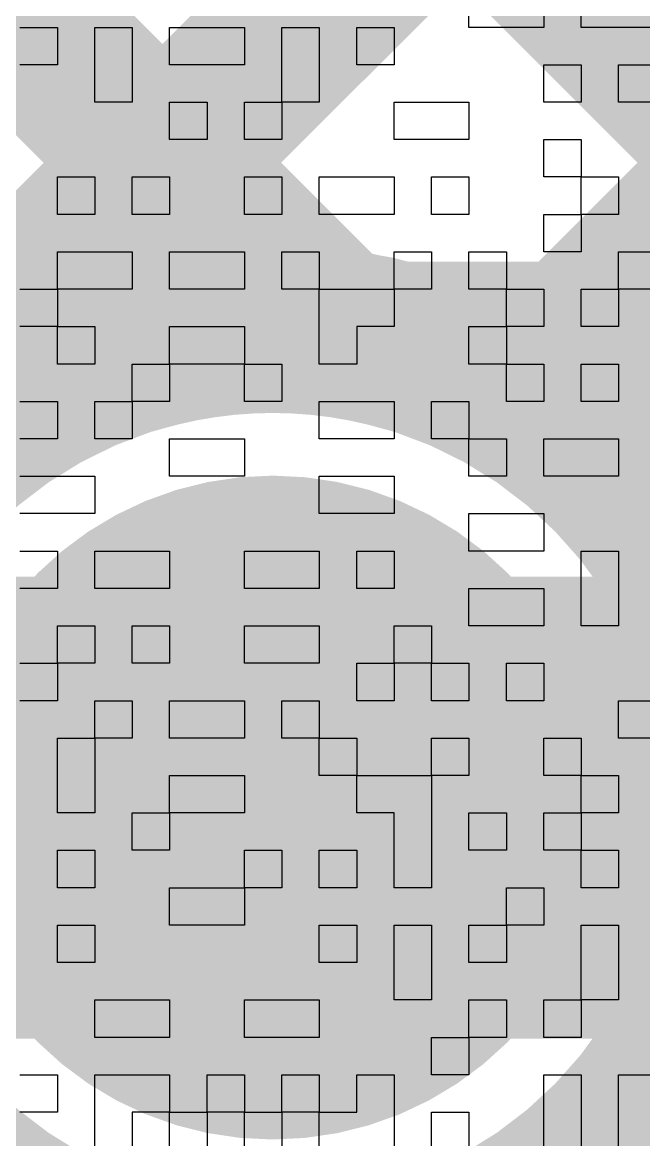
# Model space of a CAD drawing. Header units: millimetres. Extents: x 3.06 to 5.82, y 1.29 to 3.84.
# Drawn here: x 4.9431 to 4.9727, y 2.8102 to 2.8634 of the extents above; entities that cross this region are included whole.
import ezdxf

# ---------------------------------------------------------------- set-up
doc = ezdxf.new("R2010")
doc.units = ezdxf.units.MM
doc.header["$MEASUREMENT"] = 0
for name, color, linetype in [('BottomLayer', 5, 'Continuous'), ('BottomOverlay', 54, 'Continuous'), ('BottomSolder', 6, 'Continuous'), ('MultiLayer', 9, 'Continuous'), ('TopLayer', 1, 'Continuous'), ('TopSolder', 216, 'Continuous'), ('ViaHoleLayer', 16, 'Continuous')]:
    doc.layers.add(name, color=color, linetype=linetype)

msp = doc.modelspace()

# ---------------------------------------------------------------- linework, layer by layer
at = {"layer": 'BottomLayer'}
for points, const_width in [([(4.789, 2.695964), (5.022, 2.928964)], 0.008), ([(4.919, 2.915744), (4.986744, 2.848)], 0.008), ([(4.969321, 2.848), (5.022, 2.900679)], 0.008), ([(4.919, 2.887459), (4.957824, 2.848635)], 0.008), ([(4.961028, 2.848), (5.05, 2.848)], 0.008), ([(4.955, 2.826), (5.05, 2.826)], 0.022)]:
    msp.add_lwpolyline(points, dxfattribs=dict(at, const_width=const_width))
at = {"layer": 'BottomLayer', "const_width": 0.008}
msp.add_lwpolyline([(4.961028, 2.804, -1.310882), (4.961028, 2.848)], format="xyb", dxfattribs=at)
at = {"layer": 'BottomLayer'}
for points, const_width in [([(4.955824, 2.848635, 1), (4.959824, 2.848635, 1)], 0.004), ([(4.959028, 2.848, 1), (4.963028, 2.848, 1)], 0.004), ([(4.959028, 2.848, 1), (4.963028, 2.848, 1)], 0.004), ([(4.967321, 2.848, 1), (4.971321, 2.848, 1)], 0.004), ([(4.949095, 2.826, 1), (4.960905, 2.826, 1)], 0.011811), ([(4.9495, 2.826, 1), (4.9605, 2.826, 1)], 0.011)]:
    msp.add_lwpolyline(points, format="xyb", close=True, dxfattribs=dict(at, const_width=const_width))
at = {"layer": 'BottomOverlay'}
for p, q in [((4.964345, 2.863163), (4.964345, 2.864944)), ((4.967909, 2.864944), (4.967909, 2.863163)), ((4.96969, 2.863163), (4.96969, 2.864944)), ((4.942964, 2.863163), (4.944746, 2.863163)), ((4.944746, 2.863163), (4.944746, 2.861381)), ((4.946528, 2.861381), (4.946528, 2.863163)), ((4.946528, 2.863163), (4.948309, 2.863163)), ((4.948309, 2.863163), (4.948309, 2.861381)), ((4.950091, 2.861381), (4.950091, 2.863163)), ((4.950091, 2.863163), (4.953655, 2.863163)), ((4.953655, 2.863163), (4.953655, 2.861381)), ((4.955437, 2.861381), (4.955437, 2.863163)), ((4.955437, 2.863163), (4.957218, 2.863163)), ((4.957218, 2.863163), (4.957218, 2.861381)), ((4.959, 2.861381), (4.959, 2.863163)), ((4.959, 2.863163), (4.960782, 2.863163)), ((4.960782, 2.863163), (4.960782, 2.861381)), ((4.967909, 2.863163), (4.964345, 2.863163)), ((4.975035, 2.863163), (4.96969, 2.863163)), ((4.944746, 2.861381), (4.942964, 2.861381)), ((4.946528, 2.859599), (4.946528, 2.861381)), ((4.948309, 2.861381), (4.948309, 2.859599)), ((4.953655, 2.861381), (4.950091, 2.861381)), ((4.955437, 2.859599), (4.955437, 2.861381)), ((4.957218, 2.861381), (4.957218, 2.859599)), ((4.960782, 2.861381), (4.959, 2.861381)), ((4.967909, 2.859599), (4.967909, 2.861381)), ((4.967909, 2.861381), (4.96969, 2.861381)), ((4.96969, 2.861381), (4.96969, 2.859599)), ((4.971472, 2.859599), (4.971472, 2.861381)), ((4.971472, 2.861381), (4.973254, 2.861381)), ((4.948309, 2.859599), (4.946528, 2.859599)), ((4.950091, 2.857817), (4.950091, 2.859599)), ((4.950091, 2.859599), (4.951873, 2.859599)), ((4.951873, 2.859599), (4.951873, 2.857817)), ((4.953655, 2.857817), (4.953655, 2.859599)), ((4.953655, 2.859599), (4.955437, 2.859599)), ((4.957218, 2.859599), (4.955437, 2.859599)), ((4.955437, 2.859599), (4.955437, 2.857817)), ((4.960782, 2.857817), (4.960782, 2.859599)), ((4.960782, 2.859599), (4.964345, 2.859599)), ((4.964345, 2.859599), (4.964345, 2.857817)), ((4.96969, 2.859599), (4.967909, 2.859599)), ((4.973254, 2.859599), (4.971472, 2.859599)), ((4.951873, 2.857817), (4.950091, 2.857817)), ((4.955437, 2.857817), (4.953655, 2.857817)), ((4.964345, 2.857817), (4.960782, 2.857817)), ((4.967909, 2.856036), (4.967909, 2.857817)), ((4.967909, 2.857817), (4.96969, 2.857817)), ((4.96969, 2.857817), (4.96969, 2.856036)), ((4.944746, 2.854254), (4.944746, 2.856036)), ((4.944746, 2.856036), (4.946528, 2.856036)), ((4.946528, 2.856036), (4.946528, 2.854254)), ((4.948309, 2.854254), (4.948309, 2.856036)), ((4.948309, 2.856036), (4.950091, 2.856036)), ((4.950091, 2.856036), (4.950091, 2.854254)), ((4.953655, 2.854254), (4.953655, 2.856036)), ((4.953655, 2.856036), (4.955437, 2.856036)), ((4.955437, 2.856036), (4.955437, 2.854254)), ((4.957218, 2.854254), (4.957218, 2.856036)), ((4.957218, 2.856036), (4.960782, 2.856036)), ((4.960782, 2.856036), (4.960782, 2.854254)), ((4.962563, 2.854254), (4.962563, 2.856036)), ((4.962563, 2.856036), (4.964345, 2.856036)), ((4.964345, 2.856036), (4.964345, 2.854254)), ((4.96969, 2.856036), (4.967909, 2.856036)), ((4.96969, 2.854254), (4.96969, 2.856036)), ((4.96969, 2.856036), (4.971472, 2.856036)), ((4.971472, 2.856036), (4.971472, 2.854254)), ((4.946528, 2.854254), (4.944746, 2.854254)), ((4.950091, 2.854254), (4.948309, 2.854254)), ((4.955437, 2.854254), (4.953655, 2.854254)), ((4.960782, 2.854254), (4.957218, 2.854254)), ((4.964345, 2.854254), (4.962563, 2.854254)), ((4.967909, 2.852472), (4.967909, 2.854254)), ((4.967909, 2.854254), (4.96969, 2.854254)), ((4.971472, 2.854254), (4.96969, 2.854254)), ((4.96969, 2.854254), (4.96969, 2.852472)), ((4.944746, 2.85069), (4.944746, 2.852472)), ((4.944746, 2.852472), (4.948309, 2.852472)), ((4.948309, 2.852472), (4.948309, 2.85069)), ((4.950091, 2.85069), (4.950091, 2.852472)), ((4.950091, 2.852472), (4.953655, 2.852472)), ((4.953655, 2.852472), (4.953655, 2.85069)), ((4.955437, 2.85069), (4.955437, 2.852472)), ((4.955437, 2.852472), (4.957218, 2.852472)), ((4.957218, 2.852472), (4.957218, 2.85069)), ((4.960782, 2.85069), (4.960782, 2.852472)), ((4.960782, 2.852472), (4.962563, 2.852472)), ((4.962563, 2.852472), (4.962563, 2.85069)), ((4.964345, 2.85069), (4.964345, 2.852472)), ((4.964345, 2.852472), (4.966127, 2.852472)), ((4.966127, 2.852472), (4.966127, 2.85069)), ((4.96969, 2.852472), (4.967909, 2.852472)), ((4.971472, 2.85069), (4.971472, 2.852472)), ((4.971472, 2.852472), (4.973254, 2.852472)), ((4.942964, 2.85069), (4.944746, 2.85069)), ((4.948309, 2.85069), (4.944746, 2.85069)), ((4.944746, 2.85069), (4.944746, 2.848909)), ((4.953655, 2.85069), (4.950091, 2.85069)), ((4.957218, 2.85069), (4.955437, 2.85069)), ((4.957218, 2.848909), (4.957218, 2.85069)), ((4.957218, 2.85069), (4.960782, 2.85069)), ((4.962563, 2.85069), (4.960782, 2.85069)), ((4.960782, 2.85069), (4.960782, 2.848909)), ((4.966127, 2.85069), (4.964345, 2.85069)), ((4.966127, 2.848909), (4.966127, 2.85069)), ((4.966127, 2.85069), (4.967909, 2.85069)), ((4.967909, 2.85069), (4.967909, 2.848909)), ((4.96969, 2.848909), (4.96969, 2.85069)), ((4.96969, 2.85069), (4.971472, 2.85069)), ((4.973254, 2.85069), (4.971472, 2.85069)), ((4.971472, 2.85069), (4.971472, 2.848909)), ((4.944746, 2.848909), (4.942964, 2.848909)), ((4.944746, 2.847127), (4.944746, 2.848909)), ((4.944746, 2.848909), (4.946528, 2.848909)), ((4.946528, 2.848909), (4.946528, 2.847127)), ((4.950091, 2.847127), (4.950091, 2.848909)), ((4.950091, 2.848909), (4.953655, 2.848909)), ((4.953655, 2.848909), (4.953655, 2.847127)), ((4.957218, 2.847127), (4.957218, 2.848909)), ((4.960782, 2.848909), (4.959, 2.848909)), ((4.959, 2.848909), (4.959, 2.847127)), ((4.964345, 2.847127), (4.964345, 2.848909)), ((4.964345, 2.848909), (4.966127, 2.848909)), ((4.967909, 2.848909), (4.966127, 2.848909)), ((4.966127, 2.848909), (4.966127, 2.847127)), ((4.971472, 2.848909), (4.96969, 2.848909)), ((4.946528, 2.847127), (4.944746, 2.847127)), ((4.948309, 2.845345), (4.948309, 2.847127)), ((4.948309, 2.847127), (4.950091, 2.847127)), ((4.953655, 2.847127), (4.950091, 2.847127)), ((4.950091, 2.847127), (4.950091, 2.845345)), ((4.953655, 2.845345), (4.953655, 2.847127)), ((4.953655, 2.847127), (4.955437, 2.847127)), ((4.955437, 2.847127), (4.955437, 2.845345)), ((4.959, 2.847127), (4.957218, 2.847127)), ((4.966127, 2.847127), (4.964345, 2.847127)), ((4.966127, 2.845345), (4.966127, 2.847127)), ((4.966127, 2.847127), (4.967909, 2.847127)), ((4.967909, 2.847127), (4.967909, 2.845345)), ((4.96969, 2.845345), (4.96969, 2.847127)), ((4.96969, 2.847127), (4.971472, 2.847127)), ((4.971472, 2.847127), (4.971472, 2.845345)), ((4.942964, 2.845345), (4.944746, 2.845345)), ((4.944746, 2.845345), (4.944746, 2.843564)), ((4.946528, 2.843564), (4.946528, 2.845345)), ((4.946528, 2.845345), (4.948309, 2.845345)), ((4.950091, 2.845345), (4.948309, 2.845345)), ((4.948309, 2.845345), (4.948309, 2.843564)), ((4.955437, 2.845345), (4.953655, 2.845345)), ((4.957218, 2.843564), (4.957218, 2.845345)), ((4.957218, 2.845345), (4.960782, 2.845345)), ((4.960782, 2.845345), (4.960782, 2.843564)), ((4.962563, 2.843564), (4.962563, 2.845345)), ((4.962563, 2.845345), (4.964345, 2.845345)), ((4.964345, 2.845345), (4.964345, 2.843564)), ((4.967909, 2.845345), (4.966127, 2.845345)), ((4.971472, 2.845345), (4.96969, 2.845345)), ((4.944746, 2.843564), (4.942964, 2.843564)), ((4.948309, 2.843564), (4.946528, 2.843564)), ((4.950091, 2.841782), (4.950091, 2.843564)), ((4.950091, 2.843564), (4.953655, 2.843564)), ((4.953655, 2.843564), (4.953655, 2.841782)), ((4.960782, 2.843564), (4.957218, 2.843564)), ((4.964345, 2.843564), (4.962563, 2.843564)), ((4.964345, 2.841782), (4.964345, 2.843564)), ((4.964345, 2.843564), (4.966127, 2.843564)), ((4.966127, 2.843564), (4.966127, 2.841782)), ((4.967909, 2.841782), (4.967909, 2.843564)), ((4.967909, 2.843564), (4.971472, 2.843564)), ((4.971472, 2.843564), (4.971472, 2.841782)), ((4.942964, 2.841782), (4.946528, 2.841782)), ((4.946528, 2.841782), (4.946528, 2.84)), ((4.953655, 2.841782), (4.950091, 2.841782)), ((4.957218, 2.84), (4.957218, 2.841782)), ((4.957218, 2.841782), (4.960782, 2.841782)), ((4.960782, 2.841782), (4.960782, 2.84)), ((4.966127, 2.841782), (4.964345, 2.841782)), ((4.971472, 2.841782), (4.967909, 2.841782)), ((4.946528, 2.84), (4.942964, 2.84)), ((4.960782, 2.84), (4.957218, 2.84)), ((4.964345, 2.838218), (4.964345, 2.84)), ((4.964345, 2.84), (4.967909, 2.84)), ((4.967909, 2.84), (4.967909, 2.838218)), ((4.942964, 2.838218), (4.944746, 2.838218)), ((4.944746, 2.838218), (4.944746, 2.836437)), ((4.946528, 2.836437), (4.946528, 2.838218)), ((4.946528, 2.838218), (4.950091, 2.838218)), ((4.950091, 2.838218), (4.950091, 2.836437)), ((4.953655, 2.836437), (4.953655, 2.838218)), ((4.953655, 2.838218), (4.957218, 2.838218)), ((4.957218, 2.838218), (4.957218, 2.836437)), ((4.959, 2.836437), (4.959, 2.838218)), ((4.959, 2.838218), (4.960782, 2.838218)), ((4.960782, 2.838218), (4.960782, 2.836437)), ((4.967909, 2.838218), (4.964345, 2.838218)), ((4.96969, 2.836437), (4.96969, 2.838218)), ((4.96969, 2.838218), (4.971472, 2.838218)), ((4.971472, 2.838218), (4.971472, 2.836437)), ((4.944746, 2.836437), (4.942964, 2.836437)), ((4.950091, 2.836437), (4.946528, 2.836437)), ((4.957218, 2.836437), (4.953655, 2.836437)), ((4.960782, 2.836437), (4.959, 2.836437)), ((4.964345, 2.834655), (4.964345, 2.836437)), ((4.964345, 2.836437), (4.967909, 2.836437)), ((4.967909, 2.836437), (4.967909, 2.834655)), ((4.96969, 2.834655), (4.96969, 2.836437)), ((4.971472, 2.836437), (4.971472, 2.834655)), ((4.944746, 2.832873), (4.944746, 2.834655)), ((4.944746, 2.834655), (4.946528, 2.834655)), ((4.946528, 2.834655), (4.946528, 2.832873)), ((4.948309, 2.832873), (4.948309, 2.834655)), ((4.948309, 2.834655), (4.950091, 2.834655)), ((4.950091, 2.834655), (4.950091, 2.832873)), ((4.953655, 2.832873), (4.953655, 2.834655)), ((4.953655, 2.834655), (4.957218, 2.834655)), ((4.957218, 2.834655), (4.957218, 2.832873)), ((4.960782, 2.832873), (4.960782, 2.834655)), ((4.960782, 2.834655), (4.962563, 2.834655)), ((4.962563, 2.834655), (4.962563, 2.832873)), ((4.967909, 2.834655), (4.964345, 2.834655)), ((4.971472, 2.834655), (4.96969, 2.834655)), ((4.942964, 2.832873), (4.944746, 2.832873)), ((4.946528, 2.832873), (4.944746, 2.832873)), ((4.944746, 2.832873), (4.944746, 2.831091)), ((4.950091, 2.832873), (4.948309, 2.832873)), ((4.957218, 2.832873), (4.953655, 2.832873)), ((4.959, 2.831091), (4.959, 2.832873)), ((4.959, 2.832873), (4.960782, 2.832873)), ((4.962563, 2.832873), (4.960782, 2.832873)), ((4.960782, 2.832873), (4.960782, 2.831091)), ((4.962563, 2.831091), (4.962563, 2.832873)), ((4.962563, 2.832873), (4.964345, 2.832873)), ((4.964345, 2.832873), (4.964345, 2.831091)), ((4.966127, 2.831091), (4.966127, 2.832873)), ((4.966127, 2.832873), (4.967909, 2.832873)), ((4.967909, 2.832873), (4.967909, 2.831091)), ((4.944746, 2.831091), (4.942964, 2.831091)), ((4.946528, 2.82931), (4.946528, 2.831091)), ((4.946528, 2.831091), (4.948309, 2.831091)), ((4.948309, 2.831091), (4.948309, 2.82931)), ((4.950091, 2.82931), (4.950091, 2.831091)), ((4.950091, 2.831091), (4.953655, 2.831091)), ((4.953655, 2.831091), (4.953655, 2.82931)), ((4.955437, 2.82931), (4.955437, 2.831091)), ((4.955437, 2.831091), (4.957218, 2.831091)), ((4.957218, 2.831091), (4.957218, 2.82931)), ((4.960782, 2.831091), (4.959, 2.831091)), ((4.964345, 2.831091), (4.962563, 2.831091)), ((4.967909, 2.831091), (4.966127, 2.831091)), ((4.971472, 2.82931), (4.971472, 2.831091)), ((4.971472, 2.831091), (4.975035, 2.831091)), ((4.944746, 2.827528), (4.944746, 2.82931)), ((4.944746, 2.82931), (4.946528, 2.82931)), ((4.948309, 2.82931), (4.946528, 2.82931)), ((4.946528, 2.82931), (4.946528, 2.827528)), ((4.953655, 2.82931), (4.950091, 2.82931)), ((4.957218, 2.82931), (4.955437, 2.82931)), ((4.957218, 2.827528), (4.957218, 2.82931)), ((4.957218, 2.82931), (4.959, 2.82931)), ((4.959, 2.82931), (4.959, 2.827528)), ((4.962563, 2.827528), (4.962563, 2.82931)), ((4.962563, 2.82931), (4.964345, 2.82931)), ((4.964345, 2.82931), (4.964345, 2.827528)), ((4.967909, 2.827528), (4.967909, 2.82931)), ((4.967909, 2.82931), (4.96969, 2.82931)), ((4.96969, 2.82931), (4.96969, 2.827528)), ((4.975035, 2.82931), (4.971472, 2.82931)), ((4.944746, 2.825746), (4.944746, 2.827528)), ((4.946528, 2.827528), (4.946528, 2.825746)), ((4.950091, 2.825746), (4.950091, 2.827528)), ((4.950091, 2.827528), (4.953655, 2.827528)), ((4.953655, 2.827528), (4.953655, 2.825746)), ((4.959, 2.827528), (4.957218, 2.827528)), ((4.959, 2.825746), (4.959, 2.827528)), ((4.959, 2.827528), (4.962563, 2.827528)), ((4.964345, 2.827528), (4.962563, 2.827528)), ((4.962563, 2.827528), (4.962563, 2.825746)), ((4.96969, 2.827528), (4.967909, 2.827528)), ((4.96969, 2.825746), (4.96969, 2.827528)), ((4.96969, 2.827528), (4.971472, 2.827528)), ((4.971472, 2.827528), (4.971472, 2.825746)), ((4.946528, 2.825746), (4.944746, 2.825746)), ((4.948309, 2.823965), (4.948309, 2.825746)), ((4.948309, 2.825746), (4.950091, 2.825746)), ((4.953655, 2.825746), (4.950091, 2.825746)), ((4.950091, 2.825746), (4.950091, 2.823965)), ((4.960782, 2.825746), (4.959, 2.825746)), ((4.960782, 2.823965), (4.960782, 2.825746)), ((4.962563, 2.825746), (4.962563, 2.823965)), ((4.964345, 2.823965), (4.964345, 2.825746)), ((4.964345, 2.825746), (4.966127, 2.825746)), ((4.966127, 2.825746), (4.966127, 2.823965)), ((4.967909, 2.823965), (4.967909, 2.825746)), ((4.967909, 2.825746), (4.96969, 2.825746)), ((4.971472, 2.825746), (4.96969, 2.825746)), ((4.96969, 2.825746), (4.96969, 2.823965)), ((4.944746, 2.822183), (4.944746, 2.823965)), ((4.944746, 2.823965), (4.946528, 2.823965)), ((4.946528, 2.823965), (4.946528, 2.822183)), ((4.950091, 2.823965), (4.948309, 2.823965)), ((4.953655, 2.822183), (4.953655, 2.823965)), ((4.953655, 2.823965), (4.955437, 2.823965)), ((4.955437, 2.823965), (4.955437, 2.822183)), ((4.957218, 2.822183), (4.957218, 2.823965)), ((4.957218, 2.823965), (4.959, 2.823965)), ((4.959, 2.823965), (4.959, 2.822183)), ((4.960782, 2.822183), (4.960782, 2.823965)), ((4.962563, 2.823965), (4.962563, 2.822183)), ((4.966127, 2.823965), (4.964345, 2.823965)), ((4.96969, 2.823965), (4.967909, 2.823965)), ((4.96969, 2.822183), (4.96969, 2.823965)), ((4.96969, 2.823965), (4.971472, 2.823965)), ((4.971472, 2.823965), (4.971472, 2.822183)), ((4.946528, 2.822183), (4.944746, 2.822183)), ((4.950091, 2.820401), (4.950091, 2.822183)), ((4.950091, 2.822183), (4.953655, 2.822183)), ((4.955437, 2.822183), (4.953655, 2.822183)), ((4.953655, 2.822183), (4.953655, 2.820401)), ((4.959, 2.822183), (4.957218, 2.822183)), ((4.962563, 2.822183), (4.960782, 2.822183)), ((4.966127, 2.820401), (4.966127, 2.822183)), ((4.966127, 2.822183), (4.967909, 2.822183)), ((4.967909, 2.822183), (4.967909, 2.820401)), ((4.971472, 2.822183), (4.96969, 2.822183)), ((4.944746, 2.818619), (4.944746, 2.820401)), ((4.944746, 2.820401), (4.946528, 2.820401)), ((4.946528, 2.820401), (4.946528, 2.818619)), ((4.953655, 2.820401), (4.950091, 2.820401)), ((4.957218, 2.818619), (4.957218, 2.820401)), ((4.957218, 2.820401), (4.959, 2.820401)), ((4.959, 2.820401), (4.959, 2.818619)), ((4.960782, 2.818619), (4.960782, 2.820401)), ((4.960782, 2.820401), (4.962563, 2.820401)), ((4.962563, 2.820401), (4.962563, 2.818619)), ((4.964345, 2.818619), (4.964345, 2.820401)), ((4.964345, 2.820401), (4.966127, 2.820401)), ((4.967909, 2.820401), (4.966127, 2.820401)), ((4.966127, 2.820401), (4.966127, 2.818619)), ((4.96969, 2.818619), (4.96969, 2.820401)), ((4.96969, 2.820401), (4.971472, 2.820401)), ((4.971472, 2.820401), (4.971472, 2.818619)), ((4.946528, 2.818619), (4.944746, 2.818619)), ((4.959, 2.818619), (4.957218, 2.818619)), ((4.960782, 2.816838), (4.960782, 2.818619)), ((4.962563, 2.818619), (4.962563, 2.816838)), ((4.966127, 2.818619), (4.964345, 2.818619)), ((4.96969, 2.816838), (4.96969, 2.818619)), ((4.971472, 2.818619), (4.971472, 2.816838)), ((4.946528, 2.815056), (4.946528, 2.816838)), ((4.946528, 2.816838), (4.950091, 2.816838)), ((4.950091, 2.816838), (4.950091, 2.815056)), ((4.953655, 2.815056), (4.953655, 2.816838)), ((4.953655, 2.816838), (4.957218, 2.816838)), ((4.957218, 2.816838), (4.957218, 2.815056)), ((4.962563, 2.816838), (4.960782, 2.816838)), ((4.964345, 2.815056), (4.964345, 2.816838)), ((4.964345, 2.816838), (4.966127, 2.816838)), ((4.966127, 2.816838), (4.966127, 2.815056)), ((4.967909, 2.815056), (4.967909, 2.816838)), ((4.967909, 2.816838), (4.96969, 2.816838)), ((4.971472, 2.816838), (4.96969, 2.816838)), ((4.96969, 2.816838), (4.96969, 2.815056)), ((4.950091, 2.815056), (4.946528, 2.815056)), ((4.957218, 2.815056), (4.953655, 2.815056)), ((4.962563, 2.813274), (4.962563, 2.815056)), ((4.962563, 2.815056), (4.964345, 2.815056)), ((4.966127, 2.815056), (4.964345, 2.815056)), ((4.964345, 2.815056), (4.964345, 2.813274)), ((4.96969, 2.815056), (4.967909, 2.815056)), ((4.942964, 2.813274), (4.944746, 2.813274)), ((4.944746, 2.813274), (4.944746, 2.811492)), ((4.946528, 2.811492), (4.946528, 2.813274)), ((4.946528, 2.813274), (4.950091, 2.813274)), ((4.950091, 2.813274), (4.950091, 2.811492)), ((4.951873, 2.811492), (4.951873, 2.813274)), ((4.951873, 2.813274), (4.953655, 2.813274)), ((4.953655, 2.813274), (4.953655, 2.811492)), ((4.955437, 2.811492), (4.955437, 2.813274)), ((4.955437, 2.813274), (4.957218, 2.813274)), ((4.957218, 2.813274), (4.957218, 2.811492)), ((4.959, 2.811492), (4.959, 2.813274)), ((4.959, 2.813274), (4.960782, 2.813274)), ((4.960782, 2.813274), (4.960782, 2.811492)), ((4.964345, 2.813274), (4.962563, 2.813274)), ((4.967909, 2.811492), (4.967909, 2.813274)), ((4.967909, 2.813274), (4.96969, 2.813274)), ((4.96969, 2.813274), (4.96969, 2.811492)), ((4.971472, 2.811492), (4.971472, 2.813274)), ((4.971472, 2.813274), (4.975035, 2.813274)), ((4.944746, 2.811492), (4.942964, 2.811492)), ((4.946528, 2.80971), (4.946528, 2.811492)), ((4.950091, 2.811492), (4.948309, 2.811492)), ((4.948309, 2.811492), (4.948309, 2.80971)), ((4.950091, 2.80971), (4.950091, 2.811492)), ((4.950091, 2.811492), (4.951873, 2.811492)), ((4.953655, 2.811492), (4.951873, 2.811492)), ((4.951873, 2.811492), (4.951873, 2.80971)), ((4.953655, 2.80971), (4.953655, 2.811492)), ((4.953655, 2.811492), (4.955437, 2.811492)), ((4.957218, 2.811492), (4.955437, 2.811492)), ((4.955437, 2.811492), (4.955437, 2.80971)), ((4.957218, 2.80971), (4.957218, 2.811492)), ((4.957218, 2.811492), (4.959, 2.811492)), ((4.960782, 2.811492), (4.960782, 2.80971)), ((4.962563, 2.80971), (4.962563, 2.811492)), ((4.962563, 2.811492), (4.964345, 2.811492)), ((4.964345, 2.811492), (4.964345, 2.80971)), ((4.967909, 2.80971), (4.967909, 2.811492)), ((4.96969, 2.811492), (4.96969, 2.80971)), ((4.971472, 2.80971), (4.971472, 2.811492))]:
    msp.add_line(p, q, dxfattribs=at)
at = {"layer": 'BottomSolder', "const_width": 0.015811}
msp.add_lwpolyline([(4.947095, 2.826, 1), (4.962905, 2.826, 1)], format="xyb", close=True, dxfattribs=at)
at = {"layer": 'MultiLayer', "const_width": 0.011811}
msp.add_lwpolyline([(4.949095, 2.826, 1), (4.960905, 2.826, 1)], format="xyb", close=True, dxfattribs=at)
at = {"layer": 'TopLayer'}
for points, const_width in [([(4.941036, 2.848), (5.499921, 3.406885)], 0.008), ([(4.966826, 2.845506), (5.499921, 3.378601)], 0.008), ([(4.93137, 2.903374), (5.017244, 2.8175)], 0.008), ([(4.93137, 2.875089), (4.957824, 2.848635)], 0.008), ([(4.93137, 2.848), (4.948972, 2.848)], 0.008), ([(4.85, 2.826), (4.955, 2.826)], 0.022), ([(4.969656, 2.80852), (5.259175, 2.519)], 0.008)]:
    msp.add_lwpolyline(points, dxfattribs=dict(at, const_width=const_width))
at = {"layer": 'TopLayer', "const_width": 0.008}
for points in [[(4.948972, 2.848, -0.494904), (4.977811, 2.826)], [(4.977811, 2.826, -0.494904), (4.948972, 2.804)]]:
    msp.add_lwpolyline(points, format="xyb", dxfattribs=at)
at = {"layer": 'TopLayer'}
for points, const_width in [([(4.955824, 2.848635, 1), (4.959824, 2.848635, 1)], 0.004), ([(4.939036, 2.848, 1), (4.943036, 2.848, 1)], 0.004), ([(4.946972, 2.848, 1), (4.950972, 2.848, 1)], 0.004), ([(4.946972, 2.848, 1), (4.950972, 2.848, 1)], 0.004), ([(4.964827, 2.845506, 1), (4.968826, 2.845506, 1)], 0.004), ([(4.949095, 2.826, 1), (4.960905, 2.826, 1)], 0.011811), ([(4.9495, 2.826, 1), (4.9605, 2.826, 1)], 0.011), ([(4.967656, 2.80852, 1), (4.971655, 2.80852, 1)], 0.004)]:
    msp.add_lwpolyline(points, format="xyb", close=True, dxfattribs=dict(at, const_width=const_width))
at = {"layer": 'TopSolder', "const_width": 0.015811}
msp.add_lwpolyline([(4.947095, 2.826, 1), (4.962905, 2.826, 1)], format="xyb", close=True, dxfattribs=at)
at = {"layer": 'ViaHoleLayer', "const_width": 0.007874}
msp.add_lwpolyline([(4.951063, 2.826, 1), (4.958937, 2.826, 1)], format="xyb", close=True, dxfattribs=at)

doc.saveas('drawing.dxf')
